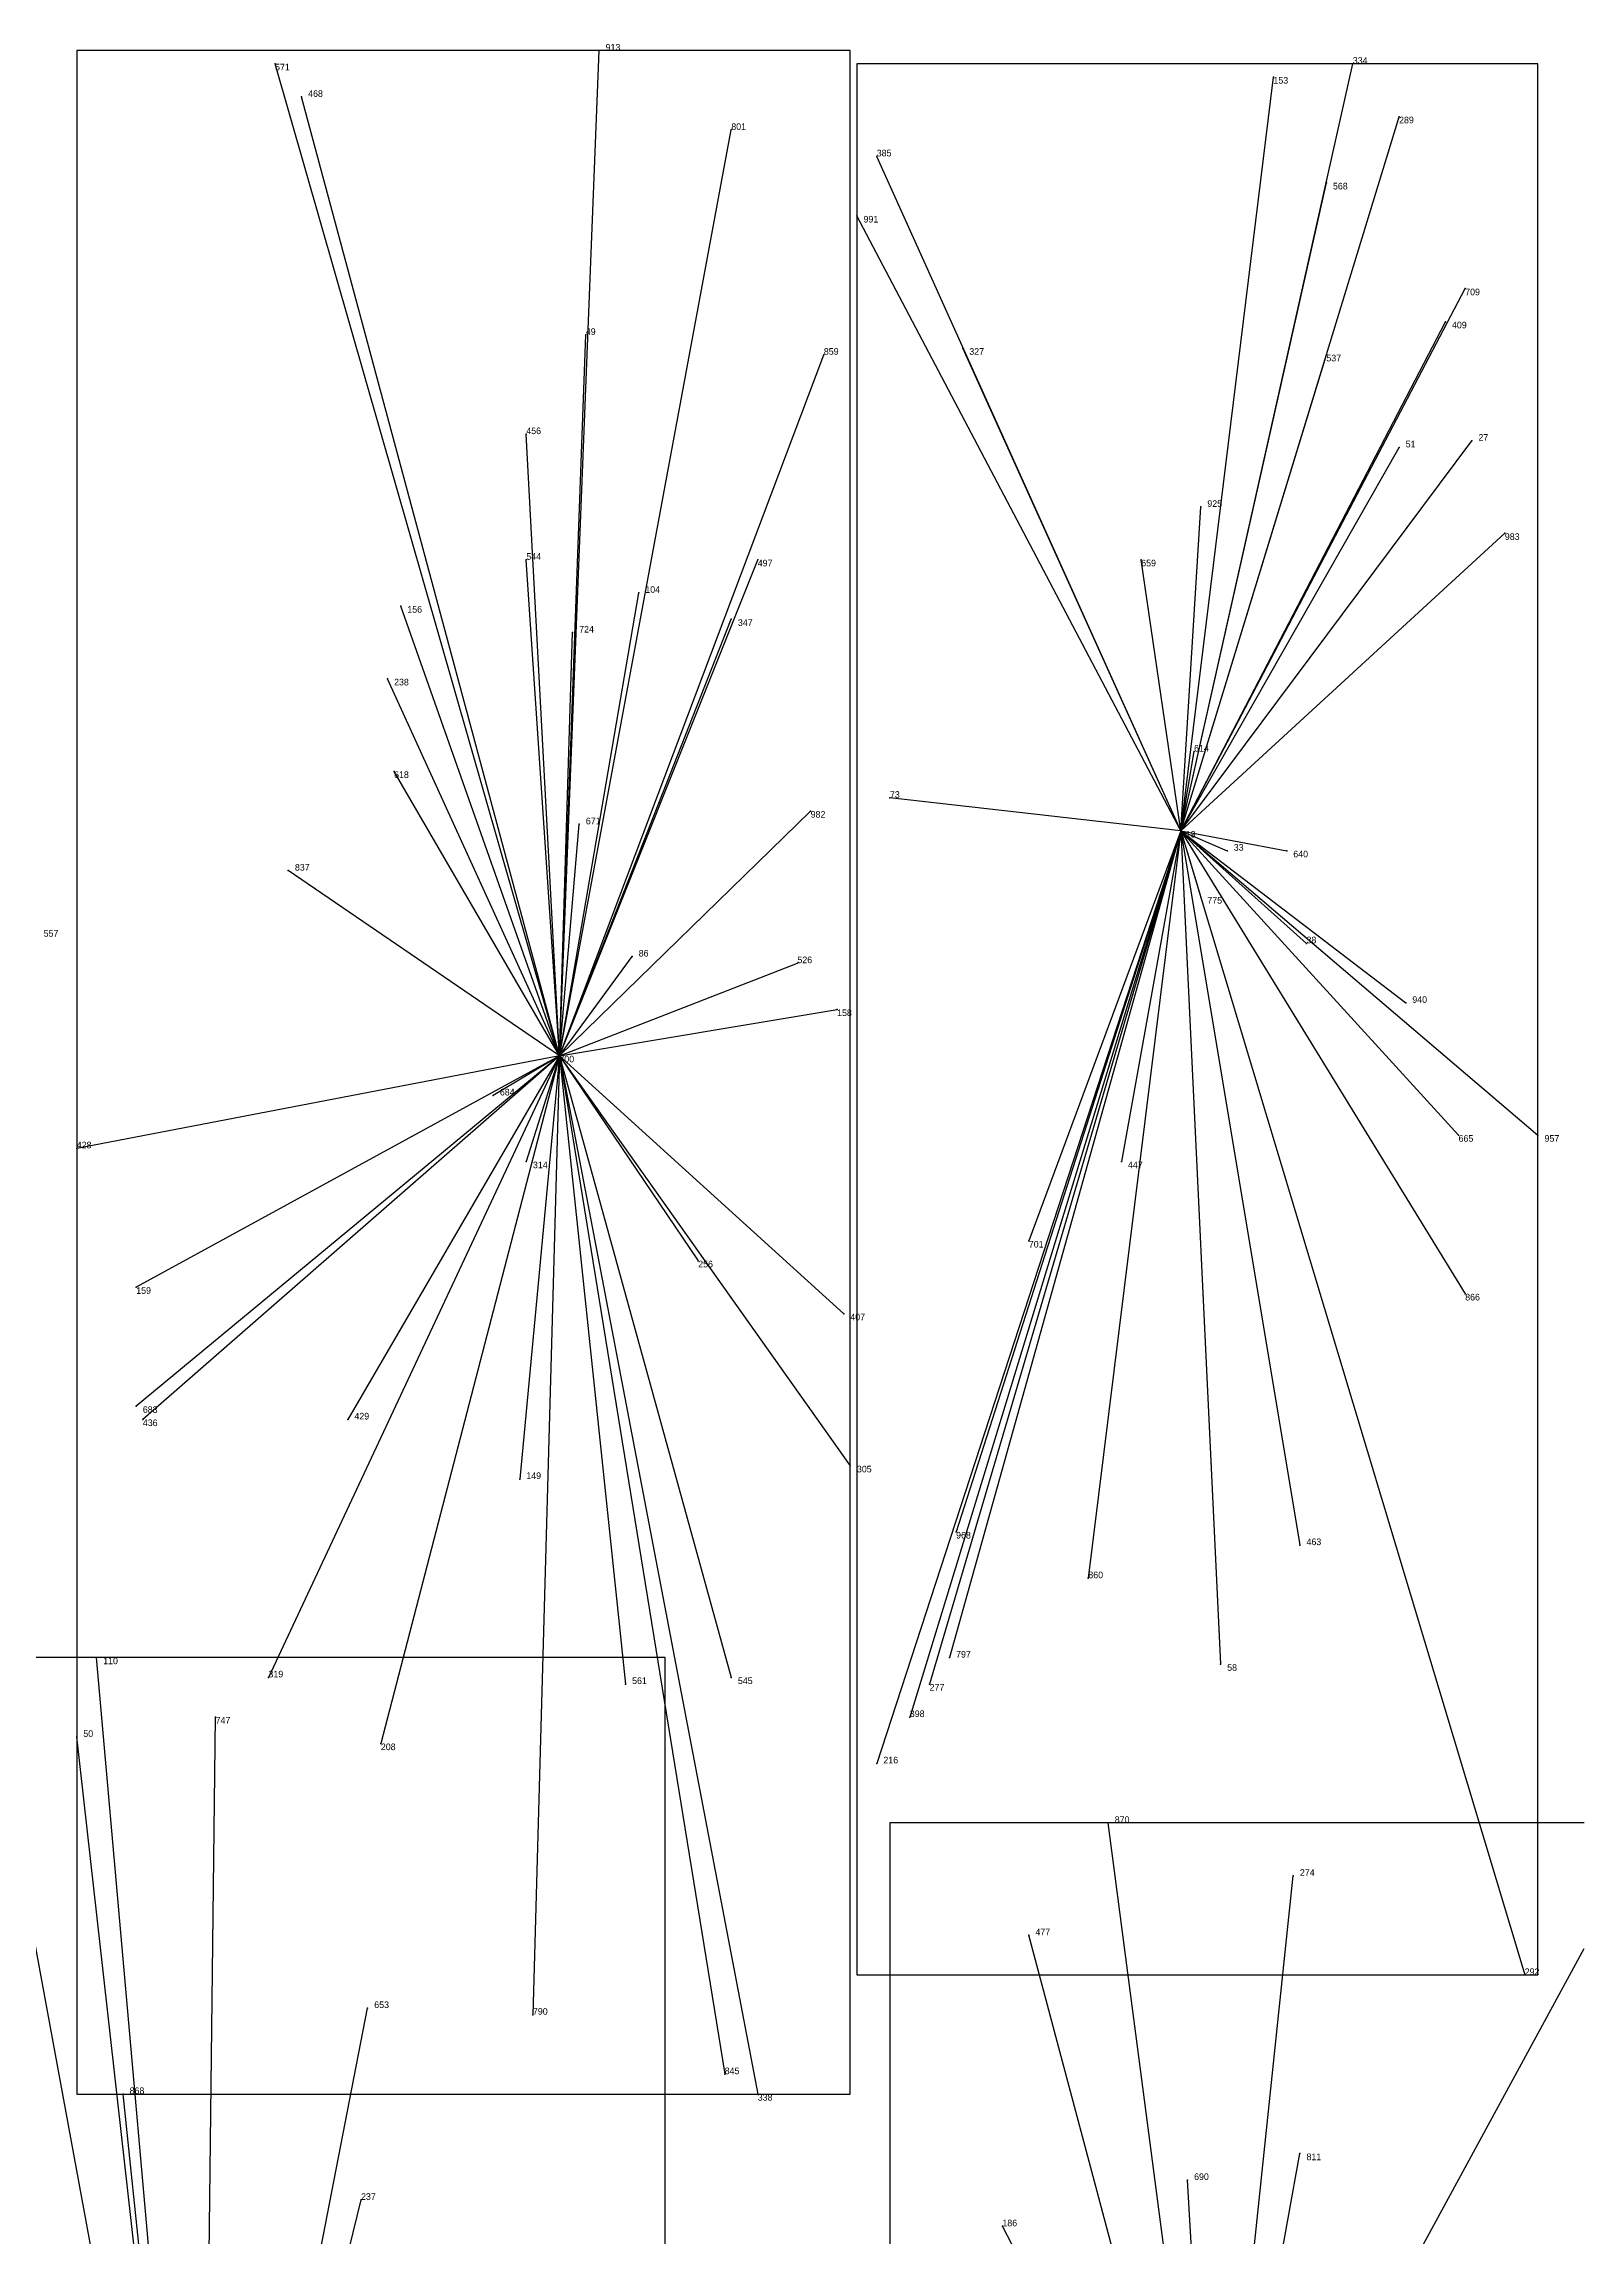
# Model space of a CAD drawing. Extents: x 0 to 1, y 0 to 1.
# Drawn here: x 0.394 to 0.6261, y 0.6665 to 0.998 of the extents above; entities that cross this region are included whole.
import ezdxf

# ---------------------------------------------------------------- set-up
doc = ezdxf.new("R2010")
doc.units = 0
for name, color, linetype in [('Clients', 3, 'CONTINUOUS'), ('Facilities', 3, 'CONTINUOUS'), ('Facilities_lines', 3, 'CONTINUOUS'), ('Min_max_boxes', 1, 'CONTINUOUS'), ('Normals', 1, 'CONTINUOUS'), ('Source_points', 5, 'CONTINUOUS'), ('Text', 3, 'CONTINUOUS')]:
    doc.layers.add(name, color=color, linetype=linetype)

msp = doc.modelspace()

# ---------------------------------------------------------------- linework, layer by layer
at = {"layer": 'Clients', "color": 5}
for p in [(0.429, 0.995), (0.478, 0.997), (0.592, 0.995), (0.58, 0.993), (0.433, 0.99), (0.498, 0.985), (0.599, 0.987), (0.52, 0.981), (0.588, 0.977), (0.517, 0.972), (0.609, 0.961), (0.606, 0.956), (0.476, 0.954), (0.533, 0.952), (0.512, 0.951), (0.588, 0.951), (0.467, 0.939), (0.599, 0.937), (0.61, 0.938), (0.569, 0.928), (0.615, 0.924), (0.467, 0.92), (0.502, 0.92), (0.56, 0.92), (0.484, 0.915), (0.448, 0.913), (0.474, 0.909), (0.498, 0.911), (0.446, 0.902), (0.568, 0.891), (0.447, 0.888), (0.51, 0.882), (0.522, 0.884), (0.475, 0.88), (0.573, 0.876), (0.582, 0.876), (0.431, 0.873), (0.569, 0.869), (0.585, 0.862), (0.483, 0.86), (0.508, 0.859), (0.514, 0.852), (0.6, 0.853), (0.462, 0.839), (0.608, 0.833), (0.62, 0.833), (0.399, 0.831), (0.467, 0.829), (0.557, 0.829), (0.543, 0.817), (0.493, 0.814), (0.408, 0.81), (0.609, 0.809), (0.515, 0.806), (0.408, 0.792), (0.409, 0.79), (0.44, 0.79), (0.516, 0.783), (0.466, 0.781), (0.532, 0.773), (0.584, 0.771), (0.552, 0.766), (0.402, 0.754), (0.531, 0.754), (0.572, 0.753), (0.428, 0.751), (0.482, 0.75), (0.498, 0.751), (0.528, 0.75), (0.42, 0.745), (0.525, 0.745), (0.399, 0.742), (0.445, 0.741), (0.52, 0.738), (0.555, 0.729), (0.583, 0.721), (0.543, 0.712), (0.618, 0.706), (0.443, 0.701), (0.468, 0.7), (0.497, 0.691), (0.406, 0.688), (0.502, 0.688), (0.584, 0.679), (0.567, 0.675), (0.442, 0.672), (0.539, 0.668)]:
    msp.add_point(p, dxfattribs=at)
at = {"layer": 'Facilities', "color": 3}
for p in [(0.566, 0.879), (0.472, 0.845)]:
    msp.add_point(p, dxfattribs=at)
at = {"layer": 'Facilities_lines', "color": 3}
for p, q in [((0.472, 0.845), (0.429, 0.995)), ((0.472, 0.845), (0.478, 0.997)), ((0.566, 0.879), (0.592, 0.995)), ((0.566, 0.879), (0.58, 0.993)), ((0.472, 0.845), (0.433, 0.99)), ((0.472, 0.845), (0.498, 0.985)), ((0.566, 0.879), (0.599, 0.987)), ((0.566, 0.879), (0.52, 0.981)), ((0.566, 0.879), (0.588, 0.977)), ((0.566, 0.879), (0.517, 0.972)), ((0.566, 0.879), (0.609, 0.961)), ((0.566, 0.879), (0.606, 0.956)), ((0.472, 0.845), (0.476, 0.954)), ((0.566, 0.879), (0.533, 0.952)), ((0.472, 0.845), (0.512, 0.951)), ((0.566, 0.879), (0.588, 0.951)), ((0.472, 0.845), (0.467, 0.939)), ((0.566, 0.879), (0.61, 0.938)), ((0.566, 0.879), (0.599, 0.937)), ((0.566, 0.879), (0.569, 0.928)), ((0.566, 0.879), (0.615, 0.924)), ((0.472, 0.845), (0.467, 0.92)), ((0.472, 0.845), (0.502, 0.92)), ((0.566, 0.879), (0.56, 0.92)), ((0.472, 0.845), (0.484, 0.915)), ((0.472, 0.845), (0.448, 0.913)), ((0.472, 0.845), (0.498, 0.911)), ((0.472, 0.845), (0.474, 0.909)), ((0.472, 0.845), (0.446, 0.902)), ((0.566, 0.879), (0.568, 0.891)), ((0.472, 0.845), (0.447, 0.888)), ((0.472, 0.845), (0.51, 0.882)), ((0.566, 0.879), (0.522, 0.884)), ((0.472, 0.845), (0.475, 0.88)), ((0.566, 0.879), (0.52, 0.738)), ((0.566, 0.879), (0.525, 0.745)), ((0.566, 0.879), (0.528, 0.75)), ((0.566, 0.879), (0.531, 0.754)), ((0.566, 0.879), (0.532, 0.773)), ((0.566, 0.879), (0.543, 0.817)), ((0.566, 0.879), (0.552, 0.766)), ((0.566, 0.879), (0.557, 0.829)), ((0.566, 0.879), (0.572, 0.753)), ((0.566, 0.879), (0.573, 0.876)), ((0.566, 0.879), (0.585, 0.862)), ((0.566, 0.879), (0.584, 0.771)), ((0.566, 0.879), (0.608, 0.833)), ((0.566, 0.879), (0.569, 0.869)), ((0.566, 0.879), (0.609, 0.809)), ((0.566, 0.879), (0.582, 0.876)), ((0.566, 0.879), (0.618, 0.706)), ((0.566, 0.879), (0.6, 0.853)), ((0.566, 0.879), (0.62, 0.833)), ((0.472, 0.845), (0.431, 0.873)), ((0.472, 0.845), (0.483, 0.86)), ((0.472, 0.845), (0.508, 0.859)), ((0.472, 0.845), (0.514, 0.852)), ((0.472, 0.845), (0.399, 0.831)), ((0.472, 0.845), (0.408, 0.81)), ((0.472, 0.845), (0.408, 0.792)), ((0.472, 0.845), (0.409, 0.79)), ((0.472, 0.845), (0.428, 0.751)), ((0.472, 0.845), (0.44, 0.79)), ((0.472, 0.845), (0.445, 0.741)), ((0.472, 0.845), (0.462, 0.839)), ((0.472, 0.845), (0.466, 0.781)), ((0.472, 0.845), (0.467, 0.829)), ((0.472, 0.845), (0.468, 0.7)), ((0.472, 0.845), (0.493, 0.814)), ((0.472, 0.845), (0.515, 0.806)), ((0.472, 0.845), (0.482, 0.75)), ((0.472, 0.845), (0.516, 0.783)), ((0.472, 0.845), (0.502, 0.688)), ((0.472, 0.845), (0.498, 0.751)), ((0.472, 0.845), (0.497, 0.691)), ((0.418, 0.573), (0.402, 0.754)), ((0.418, 0.573), (0.42, 0.745)), ((0.418, 0.573), (0.399, 0.742)), ((0.418, 0.573), (0.389, 0.731)), ((0.571, 0.607), (0.555, 0.729)), ((0.571, 0.607), (0.583, 0.721)), ((0.571, 0.607), (0.543, 0.712)), ((0.571, 0.607), (0.627, 0.71)), ((0.418, 0.573), (0.443, 0.701)), ((0.418, 0.573), (0.406, 0.688)), ((0.571, 0.607), (0.584, 0.679)), ((0.571, 0.607), (0.567, 0.675)), ((0.418, 0.573), (0.442, 0.672)), ((0.571, 0.607), (0.539, 0.668))]:
    msp.add_line(p, q, dxfattribs=at)
at = {"layer": 'Min_max_boxes', "color": 1}
for p, q in [((0.516, 0.997), (0.399, 0.997)), ((0.399, 0.997), (0.399, 0.688)), ((0.516, 0.997), (0.399, 0.997)), ((0.399, 0.997), (0.399, 0.688)), ((0.399, 0.997), (0.399, 0.997)), ((0.516, 0.688), (0.516, 0.997)), ((0.516, 0.688), (0.516, 0.997)), ((0.516, 0.997), (0.516, 0.997)), ((0.62, 0.995), (0.517, 0.995)), ((0.517, 0.995), (0.517, 0.706)), ((0.62, 0.995), (0.517, 0.995)), ((0.517, 0.995), (0.517, 0.706)), ((0.517, 0.995), (0.517, 0.995)), ((0.62, 0.706), (0.62, 0.995)), ((0.62, 0.706), (0.62, 0.995)), ((0.62, 0.995), (0.62, 0.995)), ((0.488, 0.754), (0.339, 0.754)), ((0.488, 0.754), (0.339, 0.754)), ((0.488, 0.437), (0.488, 0.754)), ((0.488, 0.437), (0.488, 0.754)), ((0.488, 0.754), (0.488, 0.754)), ((0.627, 0.729), (0.522, 0.729)), ((0.522, 0.729), (0.522, 0.49)), ((0.627, 0.729), (0.522, 0.729)), ((0.522, 0.729), (0.522, 0.49)), ((0.522, 0.729), (0.522, 0.729)), ((0.517, 0.706), (0.62, 0.706)), ((0.517, 0.706), (0.62, 0.706)), ((0.517, 0.706), (0.517, 0.706)), ((0.62, 0.706), (0.62, 0.706)), ((0.399, 0.688), (0.516, 0.688)), ((0.399, 0.688), (0.516, 0.688)), ((0.399, 0.688), (0.399, 0.688)), ((0.516, 0.688), (0.516, 0.688))]:
    msp.add_line(p, q, dxfattribs=at)
at = {"layer": 'Normals', "color": 1}
for p, q in [((0.429, 0.995), (0.429, 0.995, 0.1)), ((0.478, 0.997), (0.478, 0.997, 0.1)), ((0.592, 0.995), (0.592, 0.995, 0.1)), ((0.58, 0.993), (0.58, 0.993, 0.1)), ((0.433, 0.99), (0.433, 0.99, 0.1)), ((0.498, 0.985), (0.498, 0.985, 0.1)), ((0.599, 0.987), (0.599, 0.987, 0.1)), ((0.52, 0.981), (0.52, 0.981, 0.1)), ((0.588, 0.977), (0.588, 0.977, 0.1)), ((0.517, 0.972), (0.517, 0.972, 0.1)), ((0.609, 0.961), (0.609, 0.961, 0.1)), ((0.606, 0.956), (0.606, 0.956, 0.1)), ((0.476, 0.954), (0.476, 0.954, 0.1)), ((0.533, 0.952), (0.533, 0.952, 0.1)), ((0.512, 0.951), (0.512, 0.951, 0.1)), ((0.588, 0.951), (0.588, 0.951, 0.1)), ((0.467, 0.939), (0.467, 0.939, 0.1)), ((0.599, 0.937), (0.599, 0.937, 0.1)), ((0.61, 0.938), (0.61, 0.938, 0.1)), ((0.569, 0.928), (0.569, 0.928, 0.1)), ((0.615, 0.924), (0.615, 0.924, 0.1)), ((0.467, 0.92), (0.467, 0.92, 0.1)), ((0.502, 0.92), (0.502, 0.92, 0.1)), ((0.56, 0.92), (0.56, 0.92, 0.1)), ((0.484, 0.915), (0.484, 0.915, 0.1)), ((0.448, 0.913), (0.448, 0.913, 0.1)), ((0.474, 0.909), (0.474, 0.909, 0.1)), ((0.498, 0.911), (0.498, 0.911, 0.1)), ((0.446, 0.902), (0.446, 0.902, 0.1)), ((0.568, 0.891), (0.568, 0.891, 0.1)), ((0.447, 0.888), (0.447, 0.888, 0.1)), ((0.51, 0.882), (0.51, 0.882, 0.1)), ((0.522, 0.884), (0.522, 0.884, 0.1)), ((0.475, 0.88), (0.475, 0.88, 0.1)), ((0.566, 0.879), (0.566, 0.879, 0.1)), ((0.573, 0.876), (0.573, 0.876, 0.1)), ((0.582, 0.876), (0.582, 0.876, 0.1)), ((0.431, 0.873), (0.431, 0.873, 0.1)), ((0.569, 0.869), (0.569, 0.869, 0.1)), ((0.585, 0.862), (0.585, 0.862, 0.1)), ((0.483, 0.86), (0.483, 0.86, 0.1)), ((0.508, 0.859), (0.508, 0.859, 0.1)), ((0.514, 0.852), (0.514, 0.852, 0.1)), ((0.6, 0.853), (0.6, 0.853, 0.1)), ((0.472, 0.845), (0.472, 0.845, 0.1)), ((0.462, 0.839), (0.462, 0.839, 0.1)), ((0.608, 0.833), (0.608, 0.833, 0.1)), ((0.62, 0.833), (0.62, 0.833, 0.1)), ((0.399, 0.831), (0.399, 0.831, 0.1)), ((0.467, 0.829), (0.467, 0.829, 0.1)), ((0.557, 0.829), (0.557, 0.829, 0.1)), ((0.543, 0.817), (0.543, 0.817, 0.1)), ((0.493, 0.814), (0.493, 0.814, 0.1)), ((0.408, 0.81), (0.408, 0.81, 0.1)), ((0.609, 0.809), (0.609, 0.809, 0.1)), ((0.515, 0.806), (0.515, 0.806, 0.1)), ((0.408, 0.792), (0.408, 0.792, 0.1)), ((0.409, 0.79), (0.409, 0.79, 0.1)), ((0.44, 0.79), (0.44, 0.79, 0.1)), ((0.516, 0.783), (0.516, 0.783, 0.1)), ((0.466, 0.781), (0.466, 0.781, 0.1)), ((0.532, 0.773), (0.532, 0.773, 0.1)), ((0.584, 0.771), (0.584, 0.771, 0.1)), ((0.552, 0.766), (0.552, 0.766, 0.1)), ((0.402, 0.754), (0.402, 0.754, 0.1)), ((0.531, 0.754), (0.531, 0.754, 0.1)), ((0.572, 0.753), (0.572, 0.753, 0.1)), ((0.428, 0.751), (0.428, 0.751, 0.1)), ((0.482, 0.75), (0.482, 0.75, 0.1)), ((0.498, 0.751), (0.498, 0.751, 0.1)), ((0.528, 0.75), (0.528, 0.75, 0.1)), ((0.42, 0.745), (0.42, 0.745, 0.1)), ((0.525, 0.745), (0.525, 0.745, 0.1)), ((0.399, 0.742), (0.399, 0.742, 0.1)), ((0.445, 0.741), (0.445, 0.741, 0.1)), ((0.52, 0.738), (0.52, 0.738, 0.1)), ((0.555, 0.729), (0.555, 0.729, 0.1)), ((0.583, 0.721), (0.583, 0.721, 0.1)), ((0.543, 0.712), (0.543, 0.712, 0.1)), ((0.618, 0.706), (0.618, 0.706, 0.1)), ((0.443, 0.701), (0.443, 0.701, 0.1)), ((0.468, 0.7), (0.468, 0.7, 0.1)), ((0.497, 0.691), (0.497, 0.691, 0.1)), ((0.406, 0.688), (0.406, 0.688, 0.1)), ((0.502, 0.688), (0.502, 0.688, 0.1)), ((0.584, 0.679), (0.584, 0.679, 0.1)), ((0.567, 0.675), (0.567, 0.675, 0.1)), ((0.442, 0.672), (0.442, 0.672, 0.1)), ((0.539, 0.668), (0.539, 0.668, 0.1))]:
    msp.add_line(p, q, dxfattribs=at)
at = {"layer": 'Source_points', "color": 5}
for p in [(0.429, 0.995), (0.478, 0.997), (0.592, 0.995), (0.58, 0.993), (0.433, 0.99), (0.498, 0.985), (0.599, 0.987), (0.52, 0.981), (0.588, 0.977), (0.517, 0.972), (0.609, 0.961), (0.606, 0.956), (0.476, 0.954), (0.533, 0.952), (0.512, 0.951), (0.588, 0.951), (0.467, 0.939), (0.599, 0.937), (0.61, 0.938), (0.569, 0.928), (0.615, 0.924), (0.467, 0.92), (0.502, 0.92), (0.56, 0.92), (0.484, 0.915), (0.448, 0.913), (0.474, 0.909), (0.498, 0.911), (0.446, 0.902), (0.568, 0.891), (0.447, 0.888), (0.51, 0.882), (0.522, 0.884), (0.475, 0.88), (0.566, 0.879), (0.573, 0.876), (0.582, 0.876), (0.431, 0.873), (0.569, 0.869), (0.585, 0.862), (0.483, 0.86), (0.508, 0.859), (0.514, 0.852), (0.6, 0.853), (0.472, 0.845), (0.462, 0.839), (0.608, 0.833), (0.62, 0.833), (0.399, 0.831), (0.467, 0.829), (0.557, 0.829), (0.543, 0.817), (0.493, 0.814), (0.408, 0.81), (0.609, 0.809), (0.515, 0.806), (0.408, 0.792), (0.409, 0.79), (0.44, 0.79), (0.516, 0.783), (0.466, 0.781), (0.532, 0.773), (0.584, 0.771), (0.552, 0.766), (0.402, 0.754), (0.531, 0.754), (0.572, 0.753), (0.428, 0.751), (0.482, 0.75), (0.498, 0.751), (0.528, 0.75), (0.42, 0.745), (0.525, 0.745), (0.399, 0.742), (0.445, 0.741), (0.52, 0.738), (0.555, 0.729), (0.583, 0.721), (0.543, 0.712), (0.618, 0.706), (0.443, 0.701), (0.468, 0.7), (0.497, 0.691), (0.406, 0.688), (0.502, 0.688), (0.584, 0.679), (0.567, 0.675), (0.442, 0.672), (0.539, 0.668)]:
    msp.add_point(p, dxfattribs=at)

# ---------------------------------------------------------------- texts
at = {"layer": 'Text', "color": 3}
for s, p in [('913', (0.479, 0.997)), ('571', (0.429, 0.994)), ('334', (0.592, 0.995)), ('153', (0.58, 0.992)), ('468', (0.434, 0.99)), ('801', (0.498, 0.985)), ('289', (0.599, 0.986)), ('385', (0.52, 0.981)), ('568', (0.589, 0.976)), ('991', (0.518, 0.971)), ('709', (0.609, 0.96)), ('49', (0.476, 0.954)), ('409', (0.607, 0.955)), ('859', (0.512, 0.951)), ('327', (0.534, 0.951)), ('537', (0.588, 0.95)), ('456', (0.467, 0.939)), ('27', (0.611, 0.938)), ('51', (0.6, 0.937)), ('925', (0.57, 0.928)), ('983', (0.615, 0.923)), ('544', (0.467, 0.92)), ('497', (0.502, 0.919)), ('659', (0.56, 0.919)), ('104', (0.485, 0.915)), ('156', (0.449, 0.912)), ('724', (0.475, 0.909)), ('347', (0.499, 0.91)), ('238', (0.447, 0.901)), ('614', (0.568, 0.891)), ('618', (0.447, 0.887)), ('982', (0.51, 0.881)), ('73', (0.522, 0.884)), ('671', (0.476, 0.88)), ('919', (0.566, 0.878)), ('33', (0.574, 0.876)), ('640', (0.583, 0.875)), ('837', (0.432, 0.873)), ('775', (0.57, 0.868)), ('557', (0.394, 0.863)), ('38', (0.585, 0.862)), ('86', (0.484, 0.86)), ('526', (0.508, 0.859)), ('158', (0.514, 0.851)), ('940', (0.601, 0.853)), ('700', (0.472, 0.844)), ('684', (0.463, 0.839)), ('665', (0.608, 0.832)), ('957', (0.621, 0.832)), ('428', (0.399, 0.831)), ('314', (0.468, 0.828)), ('447', (0.558, 0.828)), ('701', (0.543, 0.816)), ('256', (0.493, 0.813)), ('159', (0.408, 0.809)), ('866', (0.609, 0.808)), ('407', (0.516, 0.805)), ('436', (0.409, 0.789)), ('683', (0.409, 0.791)), ('429', (0.441, 0.79)), ('305', (0.517, 0.782)), ('149', (0.467, 0.781)), ('968', (0.532, 0.772)), ('463', (0.585, 0.771)), ('860', (0.552, 0.766)), ('110', (0.403, 0.753)), ('797', (0.532, 0.754)), ('58', (0.573, 0.752)), ('319', (0.428, 0.751)), ('561', (0.483, 0.75)), ('545', (0.499, 0.75)), ('277', (0.528, 0.749)), ('398', (0.525, 0.745)), ('50', (0.4, 0.742)), ('747', (0.42, 0.744)), ('208', (0.445, 0.74)), ('216', (0.521, 0.738)), ('870', (0.556, 0.729)), ('274', (0.584, 0.721)), ('477', (0.544, 0.712)), ('292', (0.618, 0.706)), ('653', (0.444, 0.701)), ('790', (0.468, 0.7)), ('845', (0.497, 0.691)), ('868', (0.407, 0.688)), ('338', (0.502, 0.687)), ('811', (0.585, 0.678)), ('237', (0.442, 0.672)), ('690', (0.568, 0.675)), ('186', (0.539, 0.668))]:
    msp.add_text(s, height=0.001, dxfattribs=at).set_placement(p)

doc.saveas('drawing.dxf')
